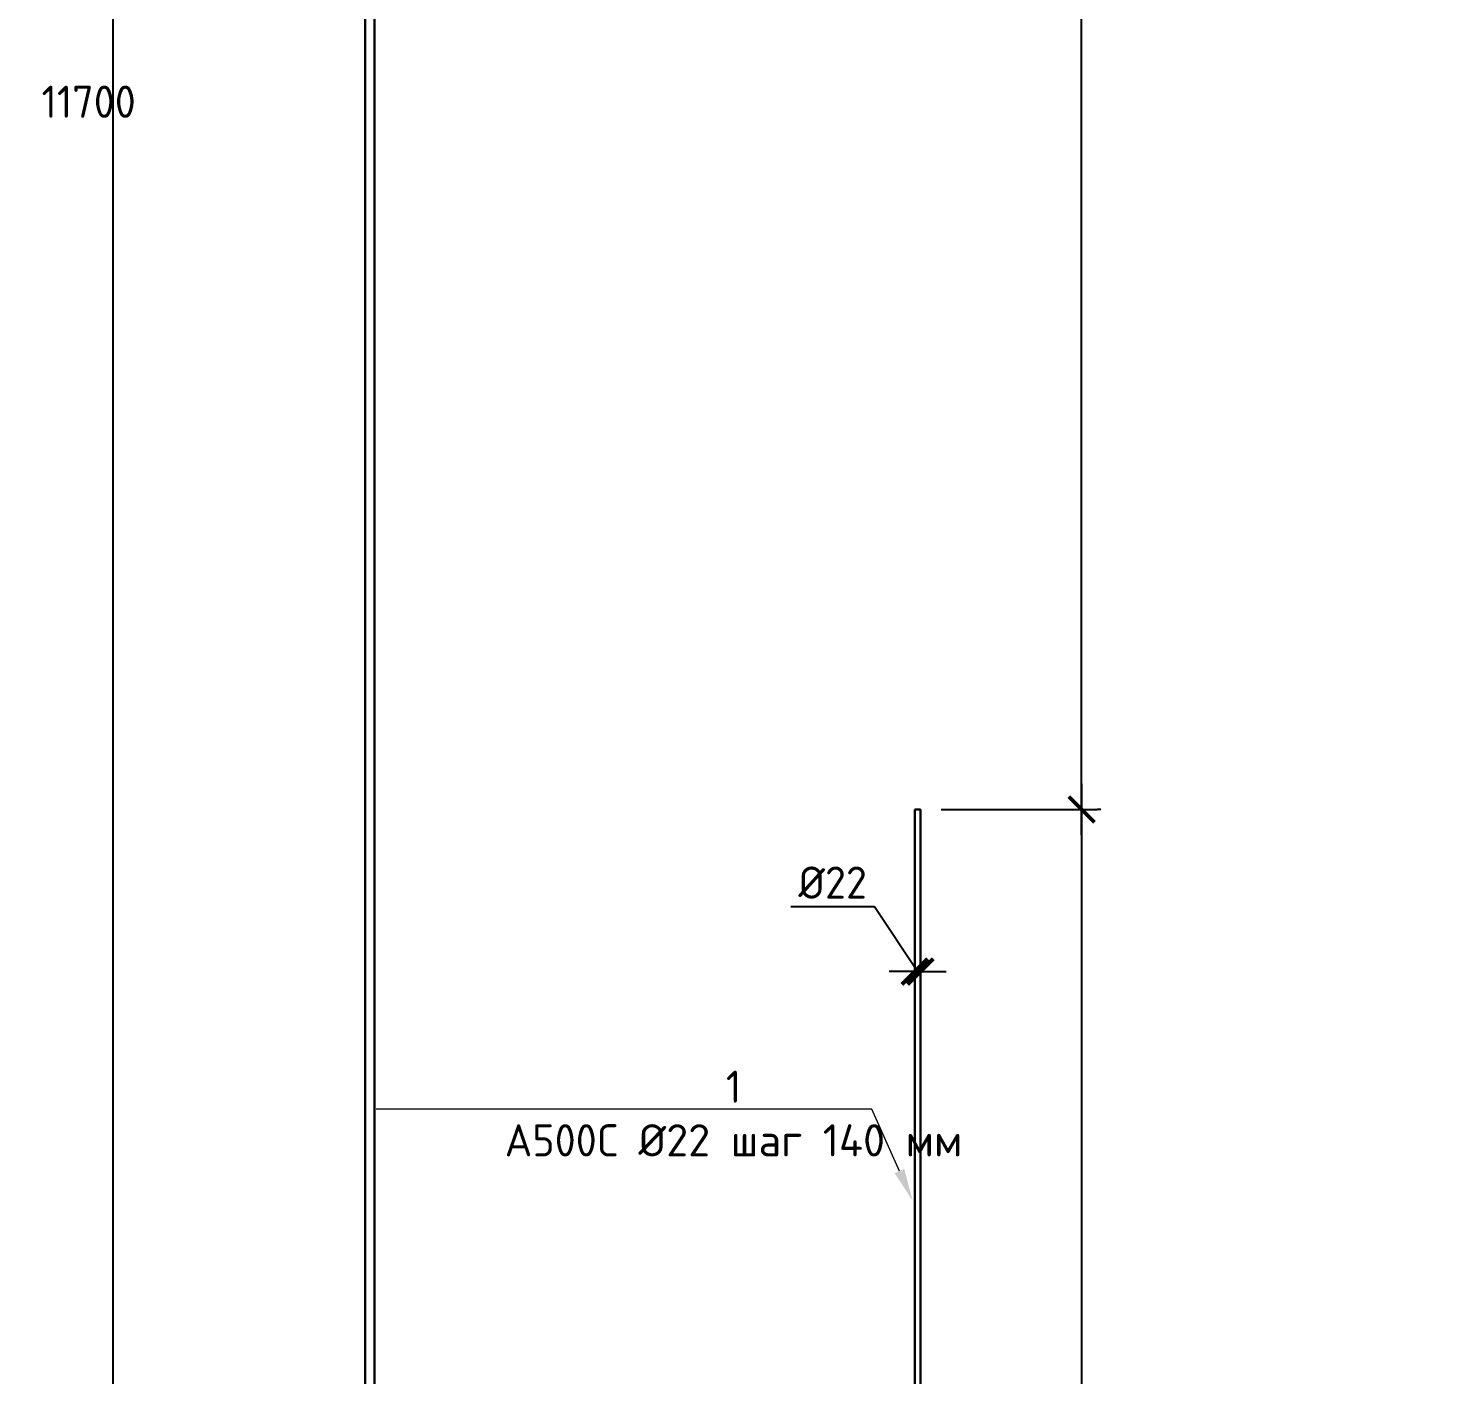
# Model space of a CAD drawing. Header units: millimetres. Extents: x -65574 to 111613, y -106550 to -50518.
# Drawn here: x 11592 to 17041, y -82000 to -76767 of the extents above; entities that cross this region are included whole.
import ezdxf
from ezdxf import colors
from ezdxf.entities.mleader import LeaderData, LeaderLine
from ezdxf.math import Vec2, Vec3

# ---------------------------------------------------------------- set-up
doc = ezdxf.new("R2010")
doc.units = ezdxf.units.MM
doc.styles.add('GOST-2.304_Type-B', font='GOST Common.ttf')
doc.styles.get("Standard").update_dxf_attribs({"font": 'arial.ttf'})

# ---------------------------------------------------------------- blocks, each defined once
blk = doc.blocks.new('_Oblique')
at = {"color": 0, "linetype": 'ByBlock', "lineweight": -2}
blk.add_line((-0.5, -0.5), (0.5, 0.5), dxfattribs=at)
blk = doc.blocks.new('_ArchTick')
at = {"color": 0, "linetype": 'ByBlock', "const_width": 0.15}
blk.add_lwpolyline([(-0.5, -0.5), (0.5, 0.5)], dxfattribs=at)

msp = doc.modelspace()

# ---------------------------------------------------------------- linework, layer by layer
at = {"color": 7}
for p, q in [((15684.1, -79902.8), (15684.1, -69952.8)), ((11920.9, -71102.8), (11920.9, -83002.8)), ((15684.1, -79702.8), (15684.1, -91602.8)), ((15139, -79802.8), (15744.1, -79802.8)), ((15759.1, -79802.8), (15744.1, -79802.8)), ((14879.6, -80180.5), (14554.6, -80180.5)), ((15047, -80432.4), (14879.6, -80180.5)), ((15036, -80374.9), (15036, -80372.4)), ((15058, -80374.9), (15058, -80372.4)), ((15036, -80432.4), (14936, -80432.4)), ((15036, -80432.4), (15058, -80432.4)), ((15036, -80432.4), (15058, -80432.4)), ((15058, -80432.4), (15158, -80432.4))]:
    msp.add_line(p, q, dxfattribs=at)
at = {"lineweight": 30}
msp.add_lwpolyline([(12901.3, -71202.8), (12901.3, -82902.8), (12937.3, -82902.8), (12937.3, -71202.8)], close=True, dxfattribs=at)
at = {"color": 0, "lineweight": 30}
msp.add_lwpolyline([(15036, -79802.8), (15036, -91502.8), (15058, -91502.8), (15058, -79802.8), (15036, -79802.8)], dxfattribs=at)

# ---------------------------------------------------------------- block references
at = {"color": 7, "xscale": 100, "yscale": 100, "zscale": 100}
for p, rotation in [((15684.1, -79802.8), 90), ((15684.1, -79802.8), 270), ((15058, -80432.4), 180)]:
    msp.add_blockref('_ArchTick', p, dxfattribs=dict(at, rotation=rotation))
msp.add_blockref('_ArchTick', (15036, -80432.4), dxfattribs=at)

# ---------------------------------------------------------------- texts
at = {"color": 7, "char_height": 125, "attachment_point": 5, "style": 'GOST-2.304_Type-B'}
for s, insert in [('11700', (11827.2, -77052.8)), ('%%C22', (14717.1, -80086.8))]:
    msp.add_mtext(s, dxfattribs=dict(at, insert=insert))

# ---------------------------------------------------------------- leaders
at = {"color": 0, "lineweight": 15}
ml = msp.add_multileader_mtext('Standard', dxfattribs=at)
ml.set_content('{\\fGOST Common|b0|i0|c204|p34;3\\fGOST Common|b0|i0|c0|p34; A500C %%C\\fGOST Common|b0|i0|c204|p34;28\\fGOST Common|b0|i0|c0|p34; \\fGOST Common|b0|i0|c204|p34;шаг 140\\fGOST Common|b0|i0|c0|p34; \\fGOST Common|b0|i0|c204|p34;мм}')
ml.set_leader_properties()
ml.set_arrow_properties(name='OBLIQUE')
ml.build(insert=Vec2(0, 0))
ml.multileader.update_dxf_attribs({"text_left_attachment_type": 6, "text_right_attachment_type": 6, "dogleg_length": 0.842, "arrow_head_size": 125, "scale": 50})
ctx = ml.context
ctx.base_point, ctx.scale, ctx.char_height, ctx.arrow_head_size, ctx.landing_gap_size, ctx.plane_origin = Vec3(21979.4, -76937.6), 50, 125, 125, 5, Vec3(21085.7, -76937.6)
ctx.left_attachment, ctx.right_attachment, ctx.text_align_type = 6, 6, 2
notes = []
notes.append((ctx, [(0, (1, 1, 0), (20974.1, -76937.6), (1, 0), 1005.3, [(0, [(20652.7, -76937.6), (20512.7, -76937.6), (20372.7, -76937.6), (20232.7, -76937.6), (19952.7, -76937.6), (19812.7, -76937.6), (19672.7, -76937.6), (19532.7, -76937.6), (19395.7, -76937.6), (19252.7, -76937.6), (19112.7, -76937.6), (18972.7, -76937.6), (18832.7, -76937.6), (21035.2, -76937.6), (20092.7, -76937.6)], 0, [])])]))
ctx.mtext.insert, ctx.mtext.width, ctx.mtext.alignment, ctx.mtext.flow_direction = Vec3(23761, -76787.6), 1785.618, 3, 5
at = {"color": 0, "lineweight": 15, "ltscale": 100}
ml = msp.add_multileader_mtext('Standard', dxfattribs=at)
ml.set_content('{\\C0;5\\PА500C \\fISOCPEUR|b0|i0|c204|p34;%%C28\\fISOCPEUR|b0|i0|c0|p34; \\fISOCPEUR|b0|i0|c204|p34;шаг 140\\fISOCPEUR|b0|i0|c0|p34; \\fISOCPEUR|b0|i0|c204|p34;мм}', color=2, style='GOST-2.304_Type-B')
ml.set_leader_properties(color=256, linetype='ByLayer', lineweight=13)
ml.build(insert=Vec2(0, 0))
ml.multileader.update_dxf_attribs({"has_dogleg": 0, "text_left_attachment_type": 6, "text_right_attachment_type": 6, "dogleg_length": 0, "arrow_head_size": 125, "scale": 50})
ctx = ml.context
ctx.base_point, ctx.scale, ctx.char_height, ctx.arrow_head_size, ctx.landing_gap_size, ctx.plane_origin = Vec3(8314, -80967.3), 50, 125, 125, 100, Vec3(3953.1, -83592.1)
ctx.left_attachment, ctx.right_attachment, ctx.text_align_type = 6, 6, 1
notes.append((ctx, [(1, (1, 1, 0), (9389, -80967.3), (-1, 0), 0, [(1, [(9615.9, -81321.9)], 0, [])])]))
ctx.mtext.insert, ctx.mtext.width, ctx.mtext.alignment, ctx.mtext.flow_direction = Vec3(8851.5, -80817.3), 942.218, 2, 5
ml = msp.add_multileader_mtext('Standard', dxfattribs=at)
ml.set_content('{\\C0;1\\PА500C \\fISOCPEUR|b0|i0|c204|p34;%%C\\fISOCPEUR|b0|i0|c0|p34;2\\fISOCPEUR|b0|i0|c204|p34;2\\fISOCPEUR|b0|i0|c0|p34; \\fISOCPEUR|b0|i0|c204|p34;шаг 140\\fISOCPEUR|b0|i0|c0|p34; \\fISOCPEUR|b0|i0|c204|p34;мм}', color=2, style='GOST-2.304_Type-B')
ml.set_leader_properties(color=256, linetype='ByLayer', lineweight=13)
ml.build(insert=Vec2(0, 0))
ml.multileader.update_dxf_attribs({"has_dogleg": 0, "text_left_attachment_type": 6, "text_right_attachment_type": 6, "dogleg_length": 0, "arrow_head_size": 125, "scale": 50})
ctx = ml.context
ctx.base_point, ctx.scale, ctx.char_height, ctx.arrow_head_size, ctx.landing_gap_size, ctx.plane_origin = Vec3(13794.7, -80967.3), 50, 125, 125, 100, Vec3(9364.5, -83592.1)
ctx.left_attachment, ctx.right_attachment, ctx.text_align_type = 6, 6, 1
notes.append((ctx, [(1, (1, 1, 0), (14869.7, -80967.3), (-1, 0), 0, [(1, [(15027.4, -81321.9)], 0, [])])]))
ctx.mtext.insert, ctx.mtext.width, ctx.mtext.alignment, ctx.mtext.flow_direction = Vec3(14332.2, -80817.3), 942.218, 2, 5
for ctx, leaders in notes:
    for number, flags, end, landing, length, lines in leaders:
        leader = LeaderData()
        leader.index, (leader.has_last_leader_line, leader.has_dogleg_vector, leader.attachment_direction) = number, flags
        leader.last_leader_point, leader.dogleg_vector, leader.dogleg_length = Vec3(end), Vec3(landing), length
        for number, points, colour, breaks in lines:
            line = LeaderLine()
            line.index, line.vertices, line.color, line.breaks = number, Vec3.list(points), colors.encode_raw_color(colour), breaks
            leader.lines.append(line)
        ctx.leaders.append(leader)

doc.saveas('drawing.dxf')
